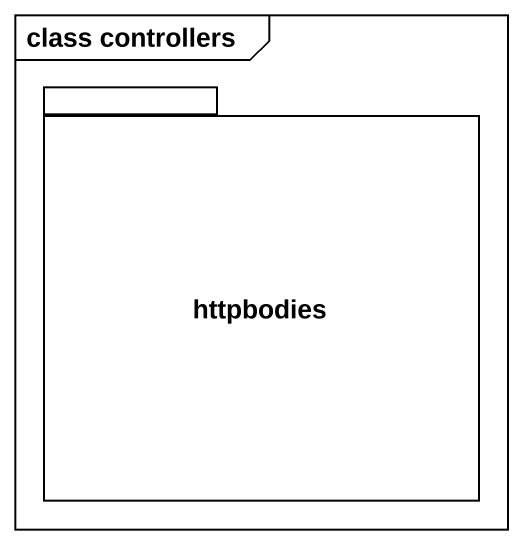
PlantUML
@startuml
mainframe class controllers
package httpbodies {
}
@enduml
